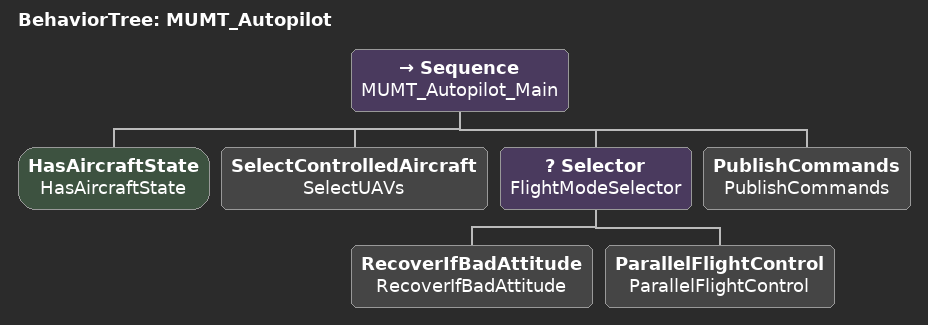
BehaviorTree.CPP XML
<root main_tree_to_execute="MUMT_Autopilot">
  <BehaviorTree ID="MUMT_Autopilot">
    <Sequence name="MUMT_Autopilot_Main">
      <HasAircraftState name="HasAircraftState"/>
      <SelectControlledAircraft name="SelectUAVs"/>

      <Selector name="FlightModeSelector">
        <RecoverIfBadAttitude name="RecoverIfBadAttitude"/>
        <ParallelFlightControl name="ParallelFlightControl"/>
      </Selector>

      <PublishCommands name="PublishCommands"/>
    </Sequence>
  </BehaviorTree>
</root>
